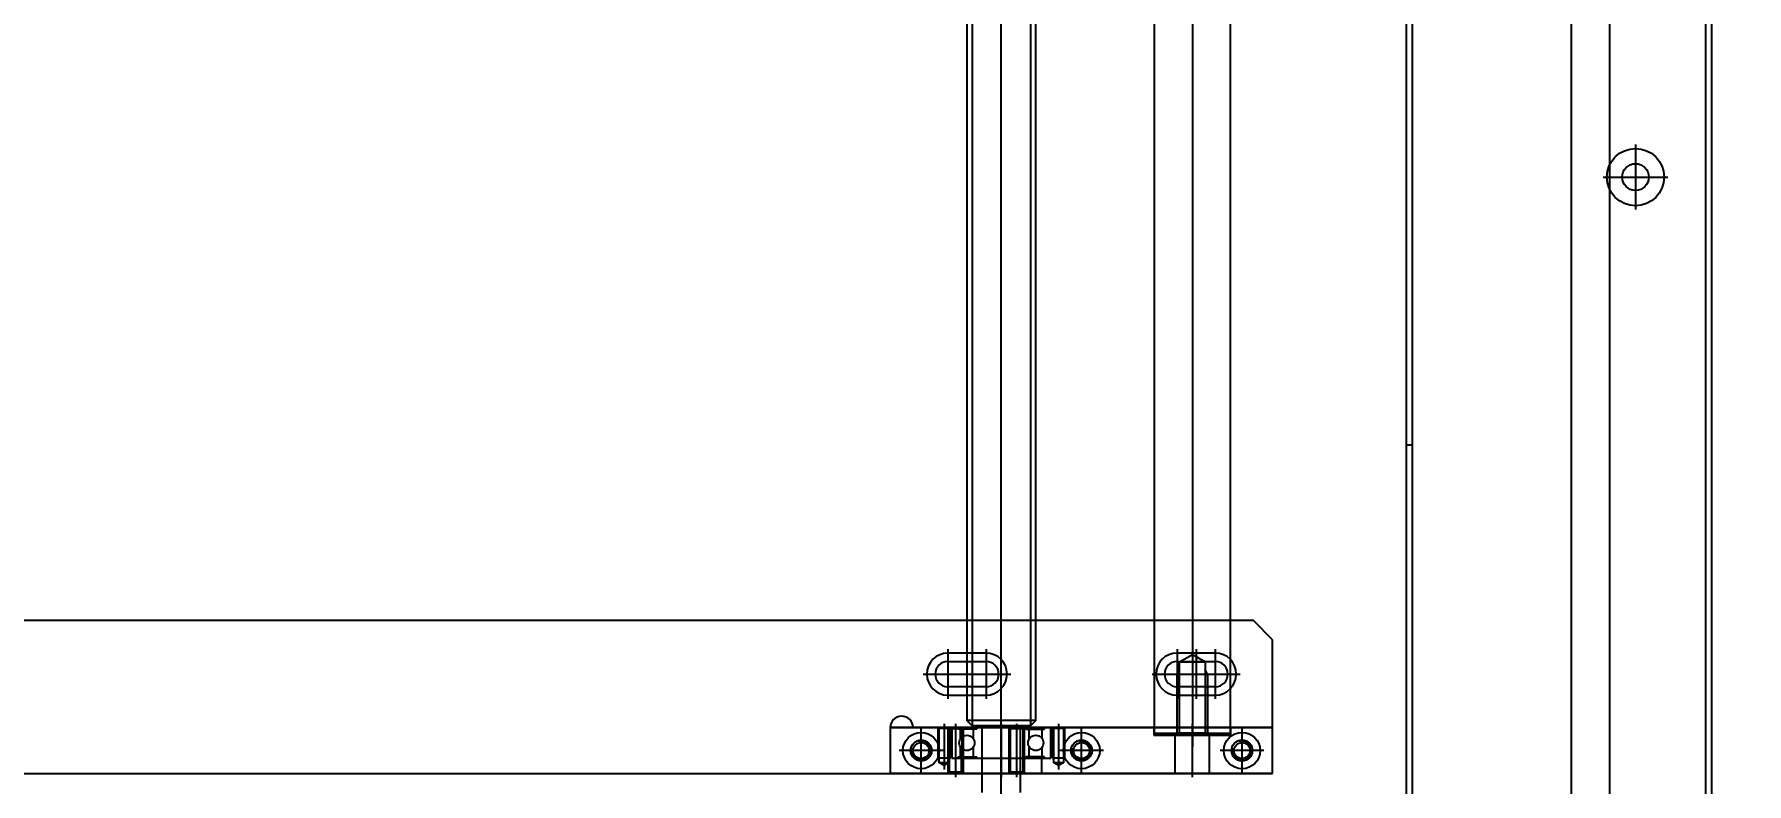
# Model space of a CAD drawing. Header units: inches. Extents: x 0 to 77285, y -118 to 40065.
# Drawn here: x 15212.5 to 15660.8, y 25391.9 to 25587.9 of the extents above; entities that cross this region are included whole.
import ezdxf

# ---------------------------------------------------------------- set-up
doc = ezdxf.new("R2010")
doc.units = ezdxf.units.IN
doc.header["$LTSCALE"] = 5
doc.header["$MEASUREMENT"] = 0
doc.layers.add('A', color=8, linetype='Continuous')
doc.styles.add('SCI', font='')
doc.styles.get('SCI').set_extended_font_data('Gulim')
doc.dimstyles.new('SCH', dxfattribs={"dimtxt": 2.5, "dimasz": 2, "dimexe": 1.25, "dimexo": 0.625, "dimtad": 1, "dimdec": 8, "dimtxsty": 'SCI', "dimcen": 2.5, "dimclrd": 4, "dimclre": 4, "dimclrt": 7, "dimadec": 8, "dimazin": 2, "dimtfac": 1, "dimtdec": 8, "dimtmove": 0, "dimatfit": 3, "dimfxl": 1, "dimarcsym": 0})

# ---------------------------------------------------------------- blocks, each defined once
blk = doc.blocks.new('A$Cc399747e')
at = {"ltscale": 5}
for p, q in [((1631.79, 1381), (1631.79, 71)), ((1633.39, 1381), (1633.39, 71)), ((1711.79, 71), (1711.79, 1381)), ((1658.59, 71), (1658.59, 1111)), ((1710.19, 1101), (1710.19, 71)), ((1668.59, 71), (1668.59, 1096)), ((1711.79, 796), (1710.19, 796)), ((1651.79, 717.5), (1651.79, 734.5)), ((1660.29, 726), (1643.29, 726))]:
    blk.add_line(p, q, dxfattribs=at)
at = {"ltscale": 3}
blk.add_line((1817.79, 903.5), (1817.79, 95.5), dxfattribs=at)
for p, q in [((1812.79, 887), (1812.79, 869.5)), ((1822.79, 887), (1822.79, 869.5)), ((1746.79, 882), (1746.79, 870)), ((1846.79, 882), (1746.79, 882)), ((1746.79, 882), (1746.79, 870)), ((1746.79, 882), (1846.79, 882)), ((2486.79, 882), (1746.79, 882)), ((1746.79, 882), (1746.79, 847)), ((1754.79, 881.75), (1754.79, 870.25)), ((1754.79, 879.5), (1754.79, 872.5)), ((1763.29, 882), (1763.29, 872)), ((1767.79, 883), (1767.79, 869)), ((1772.29, 882), (1772.29, 872)), ((1796.79, 881.75), (1796.79, 870.25)), ((1796.79, 879.5), (1796.79, 872.5)), ((1801.54, 879.2), (1802.79, 879.92)), ((1801.54, 870.25), (1801.54, 879.2)), ((1801.54, 879.2), (1804.04, 879.2)), ((1802.79, 869), (1802.79, 880.92)), ((1802.79, 879.92), (1804.04, 879.2)), ((1804.04, 879.2), (1804.04, 870.25)), ((1807.29, 878), (1807.29, 882)), ((1811.79, 870), (1811.79, 882)), ((1812.14, 881.65), (1811.79, 882)), ((1812.14, 881.65), (1815.44, 881.65)), ((1812.14, 870.35), (1812.14, 881.65)), ((1813.79, 869), (1813.79, 883)), ((1815.44, 881.65), (1815.79, 882)), ((1815.44, 870.35), (1815.44, 881.65)), ((1815.79, 870), (1815.79, 882)), ((1817.79, 869), (1817.79, 883)), ((1817.79, 879), (1817.79, 869)), ((1827.79, 870), (1827.79, 882)), ((1828.14, 881.65), (1827.79, 882)), ((1828.14, 881.65), (1831.44, 881.65)), ((1828.14, 870.35), (1828.14, 881.65)), ((1828.29, 878), (1828.29, 882)), ((1829.79, 869), (1829.79, 883)), ((1831.44, 881.65), (1831.79, 882)), ((1831.44, 870.35), (1831.44, 881.65)), ((1831.54, 879.2), (1832.79, 879.92)), ((1831.54, 870.25), (1831.54, 879.2)), ((1831.54, 879.2), (1834.04, 879.2)), ((1831.79, 870), (1831.79, 882)), ((1832.79, 869), (1832.79, 880.92)), ((1832.79, 879.92), (1834.04, 879.2)), ((1834.04, 879.2), (1834.04, 870.25)), ((1838.79, 881.75), (1838.79, 870.25)), ((1838.79, 879.5), (1838.79, 872.5)), ((1846.79, 882), (1846.79, 870)), ((1846.79, 882), (1846.79, 870)), ((1846.89, 870), (1846.89, 882)), ((1749.04, 876), (1760.54, 876)), ((1751.29, 876), (1758.29, 876)), ((1767.79, 137), (1767.79, 875)), ((1791.04, 876), (1802.54, 876)), ((1793.29, 876), (1800.29, 876)), ((1801.29, 878), (1801.54, 878.43)), ((1801.29, 870), (1801.29, 878)), ((1801.29, 878), (1804.29, 878)), ((1804.29, 878), (1804.04, 878.43)), ((1804.29, 878), (1804.29, 870)), ((1830.79, 878), (1804.79, 878)), ((1804.79, 870), (1804.79, 878)), ((1804.79, 877.7), (1804.79, 870.3)), ((1830.49, 878), (1805.09, 878)), ((1806.49, 878), (1806.49, 877.63)), ((1806.49, 877.91), (1806.49, 877.63)), ((1806.49, 877.91), (1811.39, 877.91)), ((1806.49, 877.63), (1811.39, 877.63)), ((1807.07, 877.63), (1807.07, 875.01)), ((1810.51, 877.63), (1810.51, 875.03)), ((1811.39, 878), (1811.39, 877.63)), ((1811.39, 877.91), (1811.39, 877.63)), ((1812.79, 877.7), (1812.79, 870.3)), ((1822.79, 877.7), (1822.79, 870.3)), ((1824.19, 878), (1824.19, 877.63)), ((1824.19, 877.91), (1824.19, 877.63)), ((1829.09, 877.91), (1824.19, 877.91)), ((1829.09, 877.63), (1824.19, 877.63)), ((1825.08, 877.63), (1825.08, 875.03)), ((1828.52, 877.63), (1828.52, 875.01)), ((1829.09, 878), (1829.09, 877.63)), ((1829.09, 877.91), (1829.09, 877.63)), ((1830.79, 870), (1830.79, 878)), ((1830.79, 877.7), (1830.79, 870.3)), ((1831.29, 878), (1831.54, 878.43)), ((1831.29, 870), (1831.29, 878)), ((1831.29, 878), (1834.29, 878)), ((1833.04, 876), (1844.54, 876)), ((1834.29, 878), (1834.04, 878.43)), ((1834.29, 878), (1834.29, 870)), ((1835.29, 876), (1842.29, 876)), ((1846.79, 870), (1746.79, 870)), ((1746.79, 870), (1846.79, 870)), ((1840.89, 870), (1746.79, 870)), ((1777.89, 872), (1757.69, 872)), ((1757.69, 872), (1757.69, 870)), ((1758.29, 872), (1757.79, 871.5)), ((1757.79, 871.5), (1777.79, 871.5)), ((1757.79, 871.5), (1757.79, 140.5)), ((1777.29, 872), (1758.29, 872)), ((1764.42, 871.38), (1763.79, 872)), ((1763.79, 856), (1763.79, 872)), ((1771.17, 871.38), (1764.42, 871.38)), ((1764.42, 852.8), (1764.42, 871.38)), ((1771.79, 872), (1771.17, 871.38)), ((1771.17, 871.38), (1771.17, 852.8)), ((1771.79, 872), (1771.79, 856)), ((1777.79, 871.5), (1777.29, 872)), ((1777.79, 140.5), (1777.79, 871.5)), ((1777.89, 870), (1777.89, 872)), ((1801.29, 870), (1801.54, 870.25)), ((1801.54, 870.25), (1804.04, 870.25)), ((1804.04, 870.25), (1804.29, 870)), ((1830.49, 870), (1805.09, 870)), ((1806.49, 870.37), (1806.49, 870.09)), ((1811.39, 870.37), (1806.49, 870.37)), ((1806.49, 870.37), (1806.49, 870)), ((1811.39, 870.09), (1806.49, 870.09)), ((1807.07, 872.99), (1807.07, 870.37)), ((1810.51, 872.97), (1810.51, 870.37)), ((1811.39, 870.37), (1811.39, 870)), ((1811.39, 870.37), (1811.39, 870.09)), ((1811.79, 870), (1812.14, 870.35)), ((1812.14, 870.35), (1815.44, 870.35)), ((1815.79, 870), (1815.44, 870.35)), ((1824.19, 870.37), (1824.19, 870)), ((1824.19, 870.37), (1824.19, 870.09)), ((1824.19, 870.37), (1829.09, 870.37)), ((1824.19, 870.09), (1829.09, 870.09)), ((1825.08, 872.97), (1825.08, 870.37)), ((1827.79, 870), (1828.14, 870.35)), ((1828.14, 870.35), (1831.44, 870.35)), ((1828.52, 872.99), (1828.52, 870.37)), ((1829.09, 870.37), (1829.09, 870.09)), ((1829.09, 870.37), (1829.09, 870)), ((1831.29, 870), (1831.54, 870.25)), ((1831.79, 870), (1831.44, 870.35)), ((1831.54, 870.25), (1834.04, 870.25)), ((1834.04, 870.25), (1834.29, 870)), ((1808.79, 868.15), (1810.15, 869.5)), ((1808.79, 868.15), (1808.79, 148.85)), ((1808.79, 868.15), (1826.79, 868.15)), ((1810.15, 147.5), (1810.15, 869.5)), ((1810.15, 869.5), (1825.44, 869.5)), ((1825.44, 147.5), (1825.44, 869.5)), ((1825.44, 869.5), (1826.79, 868.15)), ((1826.79, 148.85), (1826.79, 868.15)), ((1761.79, 849.5), (1761.79, 862.5)), ((1771.79, 861.5), (1761.79, 861.5)), ((1766.79, 849.5), (1766.79, 862.5)), ((1771.79, 849.5), (1771.79, 862.5)), ((1821.79, 849.5), (1821.79, 862.5)), ((1831.79, 861.5), (1821.79, 861.5)), ((1826.79, 849.5), (1826.79, 862.5)), ((1831.79, 849.5), (1831.79, 862.5)), ((1761.79, 859.3), (1771.79, 859.3)), ((1821.79, 859.3), (1831.79, 859.3)), ((1778.29, 856), (1755.29, 856)), ((1771.79, 852.7), (1761.79, 852.7)), ((1763.79, 856), (1764.42, 854.92)), ((1771.79, 856), (1763.79, 856)), ((1767.79, 850.85), (1764.42, 852.8)), ((1771.17, 852.8), (1764.42, 852.8)), ((1771.17, 852.8), (1767.79, 850.85)), ((1771.79, 856), (1771.17, 854.92)), ((1838.29, 856), (1815.29, 856)), ((1831.79, 852.7), (1821.79, 852.7)), ((1761.79, 850.5), (1771.79, 850.5)), ((1821.79, 850.5), (1831.79, 850.5)), ((1746.79, 847), (1751.79, 842)), ((1751.79, 842), (2481.79, 842))]:
    blk.add_line(p, q)
for centre, radius in [((1754.79, 876), 4.75), ((1754.79, 876), 2.75), ((1796.79, 876), 4.75), ((1796.79, 876), 2.75), ((1838.79, 876), 4.75), ((1838.79, 876), 2.75), ((1754.79, 876), 2.1), ((1796.79, 876), 2.1), ((1808.79, 874), 2), ((1826.79, 874), 2), ((1838.79, 876), 2.1)]:
    blk.add_circle(centre, radius)
at = {"ltscale": 5}
for radius in [7.5, 3.5]:
    blk.add_circle((1651.79, 726), radius, dxfattribs=at)
for centre, radius, start, end in [((1754.79, 876), 2.5, 345, 285), ((1796.79, 876), 2.5, 345, 285), ((1805.09, 877.7), 0.3, 90, 180), ((1812.49, 877.7), 0.3, 0, 90), ((1823.09, 877.7), 0.3, 90, 180), ((1830.49, 877.7), 0.3, 0, 90), ((1838.79, 876), 2.5, 345, 285), ((1805.09, 870.3), 0.3, 180, 270), ((1812.49, 870.3), 0.3, 270, 0), ((1823.09, 870.3), 0.3, 180, 270), ((1830.49, 870.3), 0.3, 270, 0), ((1843.89, 870), 3, 180, 0), ((1761.79, 856), 5.5, 90, 270), ((1771.79, 856), 5.5, 270, 90), ((1821.79, 856), 5.5, 90, 270), ((1831.79, 856), 5.5, 270, 90), ((1761.79, 856), 3.3, 90, 270), ((1771.79, 856), 3.3, 270, 90), ((1821.79, 856), 3.3, 90, 270), ((1831.79, 856), 3.3, 270, 90)]:
    blk.add_arc(centre, radius, start, end)
blk = doc.blocks.new('*D366')
at = {"color": 4, "lineweight": -2, "transparency": 16777216}
for p, q in [((12554.65, 23925.55), (12554.65, 28076.14)), ((17979.65, 23925.05), (17979.65, 28076.14)), ((12714.65, 27976.14), (17819.65, 27976.14))]:
    blk.add_line(p, q, dxfattribs=at)
at = {"color": 4, "transparency": 16777216}
for points in [[(12714.65, 28002.81), (12714.65, 27949.48), (12554.65, 27976.14)], [(17819.65, 28002.81), (17819.65, 27949.48), (17979.65, 27976.14)]]:
    blk.add_solid(points, dxfattribs=at)
at = {"layer": 'Defpoints', "color": 0, "transparency": 16777216}
for p in [(17979.65, 27976.14), (12554.65, 23875.55), (17979.65, 23875.05)]:
    blk.add_point(p, dxfattribs=at)
at = {"color": 7, "transparency": 16777216, "insert": (15267.15, 28128.81), "char_height": 200, "attachment_point": 5, "style": 'SCI'}
blk.add_mtext('5425', dxfattribs=at)
blk = doc.blocks.new('*D367')
at = {"color": 4, "lineweight": -2, "transparency": 16777216}
for p, q in [((12554.65, 23925.55), (12554.65, 29140.68)), ((21064.65, 23433.05), (21064.65, 29140.68)), ((12714.65, 29040.68), (20904.65, 29040.68))]:
    blk.add_line(p, q, dxfattribs=at)
at = {"color": 4, "transparency": 16777216}
for points in [[(12714.65, 29067.34), (12714.65, 29014.01), (12554.65, 29040.68)], [(20904.65, 29067.34), (20904.65, 29014.01), (21064.65, 29040.68)]]:
    blk.add_solid(points, dxfattribs=at)
at = {"layer": 'Defpoints', "color": 0, "transparency": 16777216}
for p in [(21064.65, 29040.68), (12554.65, 23875.55), (21064.65, 23383.05)]:
    blk.add_point(p, dxfattribs=at)
at = {"color": 7, "transparency": 16777216, "insert": (16809.65, 29193.47), "char_height": 200, "attachment_point": 5, "style": 'SCI'}
blk.add_mtext('8510', dxfattribs=at)
blk = doc.blocks.new('*D374')
at = {"color": 4, "lineweight": -2, "transparency": 16777216}
for p, q in [((12554.65, 23925.55), (12554.65, 30215.88)), ((37924.65, 23433.05), (37924.65, 30215.88)), ((12714.65, 30115.88), (37764.65, 30115.88))]:
    blk.add_line(p, q, dxfattribs=at)
at = {"color": 4, "transparency": 16777216}
for points in [[(12714.65, 30142.54), (12714.65, 30089.21), (12554.65, 30115.88)], [(37764.65, 30142.54), (37764.65, 30089.21), (37924.65, 30115.88)]]:
    blk.add_solid(points, dxfattribs=at)
at = {"layer": 'Defpoints', "color": 0, "transparency": 16777216}
for p in [(37924.65, 30115.88), (12554.65, 23875.55), (37924.65, 23383.05)]:
    blk.add_point(p, dxfattribs=at)
at = {"color": 7, "transparency": 16777216, "insert": (25239.65, 30268.54), "char_height": 200, "attachment_point": 5, "style": 'SCI'}
blk.add_mtext('25370', dxfattribs=at)

msp = doc.modelspace()

# ---------------------------------------------------------------- block references
at = {"layer": 'A', "rotation": 180}
msp.add_blockref('A$Cc399747e', (17283.44187244, 26276.55060516), dxfattribs=at)

# ---------------------------------------------------------------- dimensions: what is measured, and where the dimension line sits
for base, p2, picture, middle in [((37924.649780898, 30115.8761734788), (37924.649780898, 23383.0504762948), '*D374', (25239.649780898, 30268.5392893244)), ((21064.649780898, 29040.6754827387), (21064.649780898, 23383.0504762948), '*D367', (16809.649780898, 29193.4717543765)), ((17979.649780898, 27976.1433020648), (17979.649780898, 23875.0504762948), '*D366', (15267.149780898, 28128.8064179103))]:
    dim = msp.add_linear_dim(base=base, p1=(12554.649780898, 23875.5504762968), p2=p2, dimstyle='SCH', override={"dimscale": 80})
    dim.commit()
    dim.dimension.update_dxf_attribs({"geometry": picture, "text_midpoint": middle})

doc.saveas('drawing.dxf')
